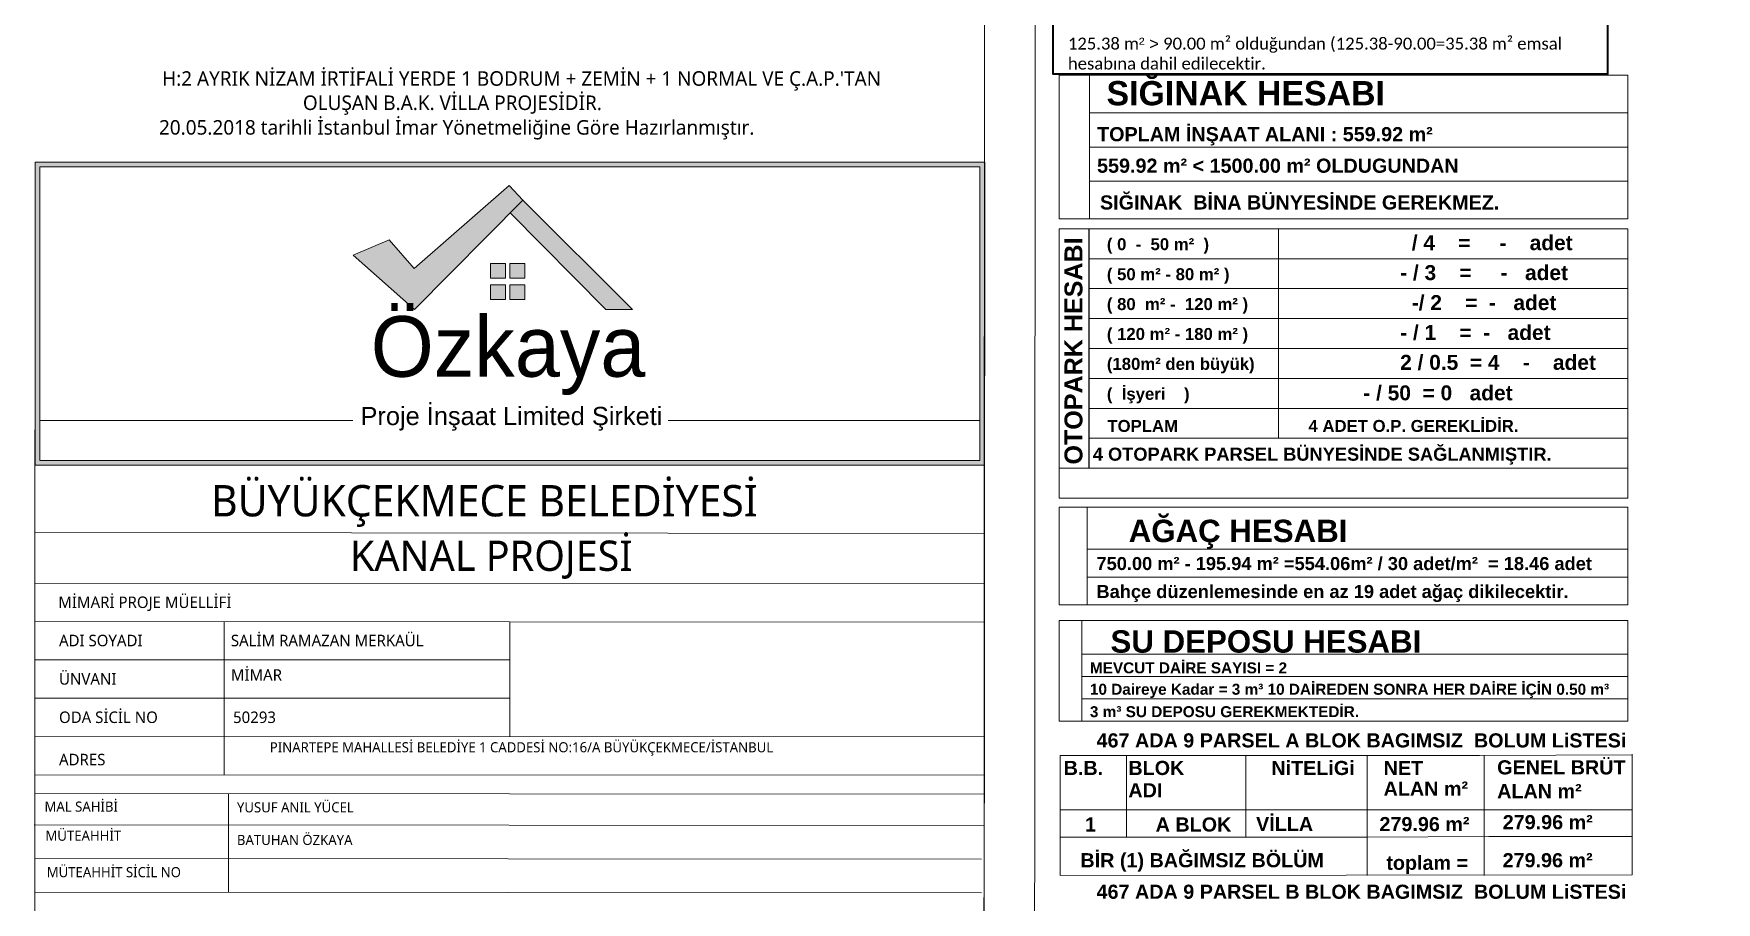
# Model space of a CAD drawing. Header units: millimetres. Extents: x 14753 to 45183, y 5640 to 19518.
# Drawn here: x 14753 to 16420, y 7024 to 7885 of the extents above; entities that cross this region are included whole.
import ezdxf

# ---------------------------------------------------------------- set-up
doc = ezdxf.new("R2010")
doc.units = ezdxf.units.MM
for name, color, linetype, lineweight in [('CERCEVE', 66, 'Continuous', 0), ('k tarama', 252, 'Continuous', 9), ('YAZI', 1, 'Continuous', 0)]:
    doc.layers.add(name, color=color, linetype=linetype, lineweight=lineweight)
doc.layers.add('YAzı', color=7, linetype='Continuous')
doc.styles.add('PAFTA', font='arialbd.ttf')
doc.styles.get("Standard").update_dxf_attribs({"font": 'arial.ttf'})

# ---------------------------------------------------------------- blocks, each defined once
blk = doc.blocks.new('logo')
at = {"layer": 'k tarama'}
h = blk.add_hatch(color=256, dxfattribs=at)
h.dxf.hatch_style = 1
h.set_gradient(color1=(173, 173, 173), color2=(173, 173, 173), tint=1)
h.paths.add_polyline_path([(-178.6, 6822.9), (-178.6, 6622.9), (448.2, 6622.9), (448.2, 6822.9)])
h.paths.add_polyline_path([(-175.6, 6819.9), (-175.6, 6625.9), (445.2, 6625.9), (445.2, 6819.9)], flags=16)
h.paths.add_polyline_path([(31.3, 6761.6), (55.1, 6771.6), (71.6, 6752.7), (134.4, 6807.5), (143.4, 6798), (215.8, 6725.6), (198.3, 6725.6), (135.1, 6789.5), (71.9, 6725.6)], flags=0)
h.paths.add_polyline_path([(122.1, 6756), (132, 6756), (132, 6746.3), (122.1, 6746.3)], flags=0)
h.paths.add_polyline_path([(122.1, 6742.1), (132, 6742.1), (132, 6732.4), (122.1, 6732.4)], flags=0)
h.paths.add_polyline_path([(134.8, 6756), (144.7, 6756), (144.7, 6746.3), (134.8, 6746.3)], flags=0)
h.paths.add_polyline_path([(134.8, 6742.1), (144.7, 6742.1), (144.7, 6732.4), (134.8, 6732.4)], flags=0)
h.paths.add_polyline_path([(31.9, 6640.3), (237.3, 6640.3), (237.3, 6665), (31.9, 6665)], flags=8)
h.paths.add_polyline_path([(33, 6650.3), (249.2, 6650.3), (249.2, 6731.3), (33, 6731.3)], flags=8)
h = blk.add_hatch(color=256, dxfattribs=at)
h.dxf.hatch_style = 1
h.set_gradient(color1=(173, 173, 173), color2=(173, 173, 173), tint=1)
h.paths.add_polyline_path([(71.9, 6725.6), (135.1, 6789.5), (143.4, 6797.9), (143.4, 6797.9), (134.4, 6807.5), (71.6, 6752.7), (55.1, 6771.6), (31.3, 6761.6)])
h = blk.add_hatch(color=256, dxfattribs=at)
h.dxf.hatch_style = 1
h.set_gradient(color1=(132, 132, 132), color2=(132, 132, 132), tint=1)
h.paths.add_polyline_path([(143.4, 6797.9), (135.1, 6789.5), (198.3, 6725.6), (215.8, 6725.6)])
h = blk.add_hatch(color=256, dxfattribs=at)
h.dxf.hatch_style = 1
h.set_gradient(color1=(132, 132, 132), color2=(132, 132, 132), tint=1)
h.paths.add_polyline_path([(132, 6756), (122.1, 6756), (122.1, 6746.3), (132, 6746.3)])
h.paths.add_polyline_path([(134.8, 6746.3), (144.7, 6746.3), (144.7, 6756), (134.8, 6756)])
h.paths.add_polyline_path([(144.7, 6732.4), (144.7, 6742.1), (134.8, 6742.1), (134.8, 6732.4)])
h.paths.add_polyline_path([(132, 6742.1), (122.1, 6742.1), (122.1, 6732.4), (132, 6732.4)])
for p, q in [((31.1, 6652.4), (-175.6, 6652.4)), ((445.2, 6652.4), (239.4, 6652.4))]:
    blk.add_line(p, q, dxfattribs=at)
for points in [[(-178.6, 6822.9), (448.2, 6822.9), (448.2, 6622.9), (-178.6, 6622.9)], [(-175.6, 6819.9), (445.2, 6819.9), (445.2, 6625.9), (-175.6, 6625.9)], [(122.1, 6756), (132, 6756), (132, 6746.3), (122.1, 6746.3)], [(134.8, 6756), (144.7, 6756), (144.7, 6746.3), (134.8, 6746.3)], [(122.1, 6742.1), (132, 6742.1), (132, 6732.4), (122.1, 6732.4)], [(134.8, 6742.1), (144.7, 6742.1), (144.7, 6732.4), (134.8, 6732.4)]]:
    blk.add_lwpolyline(points, close=True, dxfattribs=at)
for points in [[(55.1, 6771.6), (71.6, 6752.7), (134.4, 6807.5), (143.4, 6797.9), (71.9, 6725.6), (31.3, 6761.6), (55.1, 6771.6)], [(143.4, 6797.9), (215.8, 6725.6), (198.3, 6725.6), (135.1, 6789.5), (143.4, 6797.9)]]:
    blk.add_lwpolyline(points, dxfattribs=at)
at = {"layer": 'k tarama', "attachment_point": 1}
for s, width, insert, char_height in [('{\\fAthelas|b0|i0|c162|p0;Ö\\fAthelas|b0|i0|c0|p0;zkaya}', 238.683, (43, 6721.3), 40), ('Proje İnşaat Limited Şirketi', 529.097, (36.2, 6661.4), 12)]:
    blk.add_mtext_dynamic_manual_height_columns(s, width=width, gutter_width=12.5, heights=[0], dxfattribs=dict(at, insert=insert, char_height=char_height))

msp = doc.modelspace()

# ---------------------------------------------------------------- linework, layer by layer
at = {"layer": 'CERCEVE'}
for p, q in [((15769.3, 7843.9, 344.5), (16332.5, 7843.9, 344.5)), ((15769.3, 7843.9, 344.5), (16332.5, 7843.9, 344.5)), ((15769.3, 7843.9, 344.5), (16332.5, 7843.9, 344.5)), ((15769.3, 7843.9, 344.5), (15769.3, 7701.4, 344.5)), ((15769.3, 7843.9, 344.5), (16332.5, 7843.9, 344.5)), ((15799.3, 7701.4, 344.5), (15799.3, 7843.9, 344.5)), ((16332.5, 7701.4, 344.5), (16332.5, 7843.9, 344.5)), ((15799.3, 7806.4, 344.5), (16332.5, 7806.4, 344.5)), ((15799.3, 7772.6, 344.5), (16332.5, 7772.6, 344.5)), ((15799.3, 7738.9, 344.5), (16332.5, 7738.9, 344.5)), ((15769.3, 7701.4, 344.5), (16332.5, 7701.4, 344.5)), ((15769.3, 7691.6, 344.5), (16332.5, 7691.6, 344.5)), ((16332.5, 7424.8, 344.5), (16332.5, 7691.6, 344.5)), ((15799, 7661.9, 344.5), (16332.5, 7661.9, 344.5)), ((14754.6, 7390.7), (15695.1, 7389.9, -135.7)), ((14754.6, 7340.7), (15695.1, 7339.9, -135.7)), ((14754.6, 7302.7), (15695.1, 7301.9, -135.7)), ((14942.2, 7302.6, 114.5), (14942.2, 7150.7, 126)), ((15224.9, 7302.1, 145.7), (15224.9, 7188.6, -67.9)), ((14754.8, 7264.7, 0.1), (15224.9, 7264.7, 0.1)), ((14754.8, 7226.7, 0.1), (15224.9, 7226.7, 0.1)), ((14754.8, 7188.7, 135.8), (15694.8, 7188.5, -574.1)), ((14754.8, 7150.7, 271.5), (15694.8, 7150.5, -438.4)), ((14754.5, 7132.3, -574.2), (15695, 7131.7)), ((14946.5, 7132.3, -506.6), (14946.4, 7034.3, -506.6)), ((14753.9, 7101.1, -574.2), (15694.4, 7100.5)), ((14754.4, 7067.8, -572.6), (15692.2, 7067.2)), ((14754.4, 7034.5, -571.3), (15692.2, 7033.9, 1.3))]:
    msp.add_line(p, q, dxfattribs=at)
at = {"layer": 'CERCEVE', "linetype": 'Continuous'}
for p, q in [((15769.3, 7691.6, 344.5), (15769.3, 7424.8, 344.5)), ((15986.5, 7691.6, 344.5), (15986.5, 7484.1, 344.5)), ((15799, 7632.3, 344.5), (16332.5, 7632.3, 344.5)), ((15799, 7602.6, 344.5), (16332.5, 7602.6, 344.5)), ((15799, 7573, 344.5), (16332.5, 7573, 344.5)), ((15799, 7543.4, 344.5), (16332.5, 7543.4, 344.5)), ((15799, 7513.7, 344.5), (16332.5, 7513.7, 344.5)), ((15799, 7484.1, 344.5), (16332.5, 7484.1, 344.5)), ((15769.3, 7454.4, 344.5), (16332.5, 7454.4, 344.5)), ((15769.3, 7424.8, 344.5), (16332.5, 7424.8, 344.5)), ((15769.3, 7415.9, 344.5), (16332.5, 7415.9, 344.5)), ((15769.3, 7415.9, 344.5), (15769.3, 7319, 344.5)), ((15797, 7319, 344.5), (15797, 7415.9, 344.5)), ((16332.5, 7319, 344.5), (16332.5, 7415.9, 344.5)), ((15797, 7374.4, 344.5), (16332.5, 7374.4, 344.5)), ((15797, 7346.7, 344.5), (16332.5, 7346.7, 344.5)), ((15769.3, 7319, 344.5), (16332.5, 7319, 344.5)), ((15769.3, 7303.6, 344.5), (15769.3, 7203.9, 344.5)), ((15769.3, 7303.6, 344.5), (16332.5, 7303.6, 344.5)), ((15791.5, 7303.6, 344.5), (15791.5, 7203.9, 344.5)), ((16332.5, 7303.6, 344.5), (16332.5, 7203.9, 344.5)), ((15791.5, 7270.4, 344.5), (16332.5, 7270.4, 344.5)), ((15791.5, 7248.2, 344.5), (16332.5, 7248.2, 344.5)), ((15791.5, 7226.1, 344.5), (16332.5, 7226.1, 344.5)), ((15769.3, 7203.9, 344.5), (16332.5, 7203.9, 344.5)), ((15791.5, 7203.9, 344.5), (16332.5, 7203.9, 344.5)), ((15770.2, 7169.9), (15770, 7051.1)), ((15770.2, 7169.9), (15848.4, 7169.9)), ((15836, 7169.9), (15835.8, 7089.2)), ((15848.4, 7169.9), (16185.6, 7169.9)), ((15954.2, 7169.9), (15954, 7089.2)), ((16074.3, 7169.9), (16074.1, 7051.1)), ((16185.6, 7169.9), (16336.8, 7170.5)), ((16190.2, 7169.9), (16190, 7051.1)), ((16190.2, 7169.9), (16190, 7051.1)), ((16336.8, 7171.2), (16336.7, 7051.8)), ((15770.2, 7116.2), (16336.8, 7116.2)), ((15770.2, 7089.2), (16074.3, 7089.2)), ((16074.3, 7089.2), (16194.7, 7089.6)), ((16194.7, 7089.6), (16336.8, 7089.8)), ((15770, 7051.1), (16336.6, 7051.8)), ((15770, 7051.1), (16336.7, 7051.8)), ((15954, 7051.3), (15954, 7051.1))]:
    msp.add_line(p, q, dxfattribs=at)
at = {"layer": 'CERCEVE'}
msp.add_lwpolyline([(15693.9, 5640.5), (15696.3, 9530.5), (17976.9, 9530.5), (17976.9, 5640.5), (15693.9, 5640.5)], dxfattribs=at)
for points in [[(15743.9, 5690.5), (15746.3, 9480.5), (17949.4, 9480.5), (17946.9, 5690.5)], [(14753.4, 5640.4), (14754.9, 7757.4), (15695.4, 7757.5), (15693.9, 5640.5)]]:
    msp.add_lwpolyline(points, close=True, dxfattribs=at)
at = {"layer": 'CERCEVE', "lineweight": 35, "elevation": -229.7}
msp.add_lwpolyline([(16312.3, 8173.8), (16312.3, 7844.6), (15763.3, 7844.6), (15763.3, 8173.8)], close=True, dxfattribs=at)
at = {"layer": 'YAzı', "linetype": 'Continuous'}
msp.add_line((15799, 7454.4, 344.5), (15799, 7691.6, 344.5), dxfattribs=at)

# ---------------------------------------------------------------- block references
at = {"layer": 'k tarama', "xscale": 1.5, "yscale": 1.5, "zscale": 1.5}
msp.add_blockref('logo', (15022.8, -2476.9), dxfattribs=at)

# ---------------------------------------------------------------- texts
at = {"layer": 'YAZI', "linetype": 'Continuous', "insert": (15777.8, 7849.2, -459.4), "char_height": 11.849, "width": 524.556, "attachment_point": 7, "style": 'PAFTA'}
msp.add_mtext('{\\fCalibri|b0|i0|c162|p34;125.38 \\fCalibri|b0|i0|c0|p34;m\\fArial|b0|i0|c162|p34;² >\\fCalibri|b0|i0|c162|p34; 90.00 m² olduğundan (125.38-90.00=35.38 m² emsal hesabına dahil edilecektir. }', dxfattribs=at)
at = {"layer": 'YAzı', "linetype": 'Continuous', "style": 'PAFTA'}
for s, height, p in [('SIĞINAK HESABI', 24, (15816.1, 7813.9, 344.5)), ('559.92 m² < 1500.00 m² OLDUGUNDAN', 14, (15806.7, 7747.1, 344.5)), ('SIĞINAK  BİNA BÜNYESİNDE GEREKMEZ.', 14, (15809.6, 7710.7, 344.5)), ('  / 4    =     -    adet', 14.82, (16106.9, 7670.4, 344.5)), ('( 0  -  50 m²  )', 11.856, (15816.4, 7670.4, 344.5)), ('( 50 m² - 80 m² )', 11.856, (15816.4, 7640.7, 344.5)), ('- / 3    =     -   adet', 14.82, (16106.9, 7640.8, 344.5)), ('( 80  m² -  120 m² )', 11.856, (15816.4, 7611.1, 344.5)), ('  -/ 2    =  -   adet', 14.82, (16106.9, 7611.1, 344.5)), ('( 120 m² - 180 m² )', 11.856, (15816.4, 7581.5, 344.5)), ('- / 1    =  -   adet', 14.82, (16106.9, 7581.5, 344.5)), ('2 / 0.5  = 4    -    adet', 14.82, (16106.9, 7551.9, 344.5)), ('(180m² den büyük)', 11.856, (15816.4, 7551.9, 344.5)), ('(  İşyeri    )', 11.856, (15816.4, 7522.2, 344.5)), ('- / 50  = 0   adet', 14.82, (16070.4, 7521.7, 344.5)), ('TOPLAM ', 11.86, (15816.9, 7490.4, 344.5)), ('4 ADET O.P. GEREKLİDİR. ', 11.856, (16016.1, 7490.4, 344.5)), ('4 OTOPARK PARSEL BÜNYESİNDE SAĞLANMIŞTIR.', 12.925, (15802.5, 7461.9, 344.5)), ('AĞAÇ HESABI', 22.157, (15838, 7381.3, 344.5)), ('750.00 m² - 195.94 m² =554.06m² / 30 adet/m²  = 18.46 adet', 12.925, (15806.1, 7353.6, 344.5)), ('Bahçe düzenlemesinde en az 19 adet ağaç dikilecektir.', 12.925, (15806.1, 7325.9, 344.5)), ('SU DEPOSU HESABI', 22.157, (15820, 7271.8, 344.5)), ('MEVCUT DAİRE SAYISI = 2', 10.87, (15799.6, 7251.3, 344.5)), ('10 Daireye Kadar = 3 m³ 10 DAİREDEN SONRA HER DAİRE İÇİN 0.50 m³ ', 10.87, (15799.6, 7230.1, 344.5)), ('3 m³ SU DEPOSU GEREKMEKTEDİR.', 10.87, (15799.6, 7207.9, 344.5)), ('467 ADA 9 PARSEL A BLOK BAGIMSIZ  BOLUM LiSTESi      ', 14, (15806.2, 7177.9)), ('GENEL BRÜT', 14, (16203, 7151.2)), ('B.B.', 14, (15773.6, 7150.6)), ('BLOK', 14, (15837.7, 7150.6)), ('NiTELiGi', 14, (15979.3, 7150.6)), ('NET ', 14, (16090.5, 7150.6)), ('ADI', 14, (15837.7, 7128.5)), ('ALAN m²', 14, (16090.5, 7130.1)), ('ALAN m²', 14, (16203, 7127.6)), ('1', 14, (15794.7, 7094.6)), ('A BLOK', 14, (15864.7, 7094.6)), ('VİLLA', 14, (15964.2, 7095.1)), ('279.96 m²', 14, (16086.4, 7095)), ('279.96 m²', 14, (16208.5, 7096.9)), ('BİR (1) BAĞIMSIZ BÖLÜM', 14, (15790.2, 7059.2, 16340)), ('toplam =', 14, (16093.2, 7056.7)), ('279.96 m²', 14, (16208.4, 7059.2)), ('467 ADA 9 PARSEL B BLOK BAGIMSIZ  BOLUM LiSTESi      ', 14, (15806.2, 7028))]:
    msp.add_text(s, height=height, dxfattribs=at).set_placement(p)
at = {"layer": 'YAzı', "lineweight": 35, "style": 'PAFTA'}
msp.add_text('TOPLAM İNŞAAT ALANI : 559.92 m² ', height=14, dxfattribs=at).set_placement((15806.7, 7778.3, 344.5))
at = {"layer": 'YAzı', "linetype": 'Continuous', "style": 'PAFTA'}
msp.add_text('OTOPARK HESABI', height=17.784, rotation=90, dxfattribs=at).set_placement((15792.2, 7458.1, 344.5))
at = {"layer": 'YAzı', "lineweight": 35, "char_height": 14.4018, "attachment_point": 7}
for s, insert in [("\\pi168.22786;{\\fSegoe UI|b0|i0|c162|p34;H:2 AYRIK NİZAM İRTİFALİ YERDE 1 BODRUM + ZEMİN + 1 NORMAL VE Ç.A.P.'TAN \\P\\pi307.68033;OLUŞAN B.A.K. VİLLA PROJESİDİR.}", (14712.4, 7804.4, -1148.4)), ('\\pi165.11907;{\\fSegoe UI|b0|i0|c162|p34;20.05.2018 tarihli İstanbul İmar Yönetmeliğine Göre Hazırlanmıştır.}', (14712.4, 7780, -1148.4))]:
    msp.add_mtext_dynamic_manual_height_columns(s, width=920.51, gutter_width=12.5, heights=[0], dxfattribs=dict(at, insert=insert))
at = {"layer": 'YAzı', "attachment_point": 1}
for s, width, gutter_width, insert, char_height in [('\\pi157.61206;{\\fSegoe UI|b0|i0|c162|p34;BÜYÜKÇEKMECE BELEDİYESİ}', 973.646, 19.4, (14771.6, 7437.8), 31.057), ('\\pi132.726;{\\fSegoe UI|b0|i0|c162|p34;KANAL PROJESİ}', 940.5, 18.8, (14934, 7382.8, -574.2), 30), ('{\\fSegoe UI|b0|i0|c162|p34;MİMARİ PROJE MÜELLİFİ }', 614.01, 12.5, (14777.8, 7327.4, 29.7), 11.4), ('{\\fSegoe UI|b0|i0|c162|p34;ADI SOYADI}', 614.01, 12.5, (14778.5, 7289.5, 0.1), 11.4), ('{\\fSegoe UI|b0|i0|c162|p34;SALİM RAMAZAN MERKAÜL}', 614.01, 12.5, (14948.7, 7289.5, 0.1), 11.4), ('{\\fSegoe UI|b0|i0|c162|p34;ÜNVANI}', 614.01, 12.5, (14778.5, 7251.5, 0.1), 11.4), ('{\\fSegoe UI|b0|i0|c162|p34;MİMAR}', 614.01, 12.5, (14948.7, 7255.4, 0.1), 11.4), ('{\\fSegoe UI|b0|i0|c162|p34;ODA SİCİL NO}', 614.01, 12.5, (14778.5, 7213.5, 0.1), 11.4), ('{\\fSegoe UI|b0|i0|c162|p34;50293}', 614.01, 12.5, (14950.9, 7213.5, 0.1), 11.4), ('\\pi22.98574;{\\fSegoe UI|b0|i0|c162|p34;PINARTEPE MAHALLESİ BELEDİYE 1 CADDESİ NO:16/A BÜYÜKÇEKMECE/İSTANBUL}', 562.436, 12.5, (14964.3, 7183.1, 96.8), 10), ('{\\fSegoe UI|b0|i0|c162|p34;ADRES}', 614.01, 12.5, (14778.5, 7171.6, 135.8), 11.4), ('{\\fSegoe UI|b0|i0|c162|p34;MAL SAHİBİ}', 940.5, 18.8, (14764.1, 7124.3), 10), ('{\\fSegoe UI|b0|i0|c162|p34;YUSUF ANIL YÜCEL}', 940.5, 18.8, (14954.7, 7123.6, -574.2), 10), ('{\\fSegoe UI|b0|i0|c162|p34;MÜTEAHHİT}', 940.5, 18.8, (14765, 7095.5, -868.1), 10), ('{\\fSegoe UI|b0|i0|c162|p34;BATUHAN ÖZKAYA}', 940.5, 18.8, (14954.7, 7091.3, -574.2), 10), ('{\\fSegoe UI|b0|i0|c162|p34;MÜTEAHHİT SİCİL NO}', 940.5, 18.8, (14766.3, 7059.4), 10)]:
    msp.add_mtext_dynamic_manual_height_columns(s, width=width, gutter_width=gutter_width, heights=[0], dxfattribs=dict(at, insert=insert, char_height=char_height))

doc.saveas('drawing.dxf')
